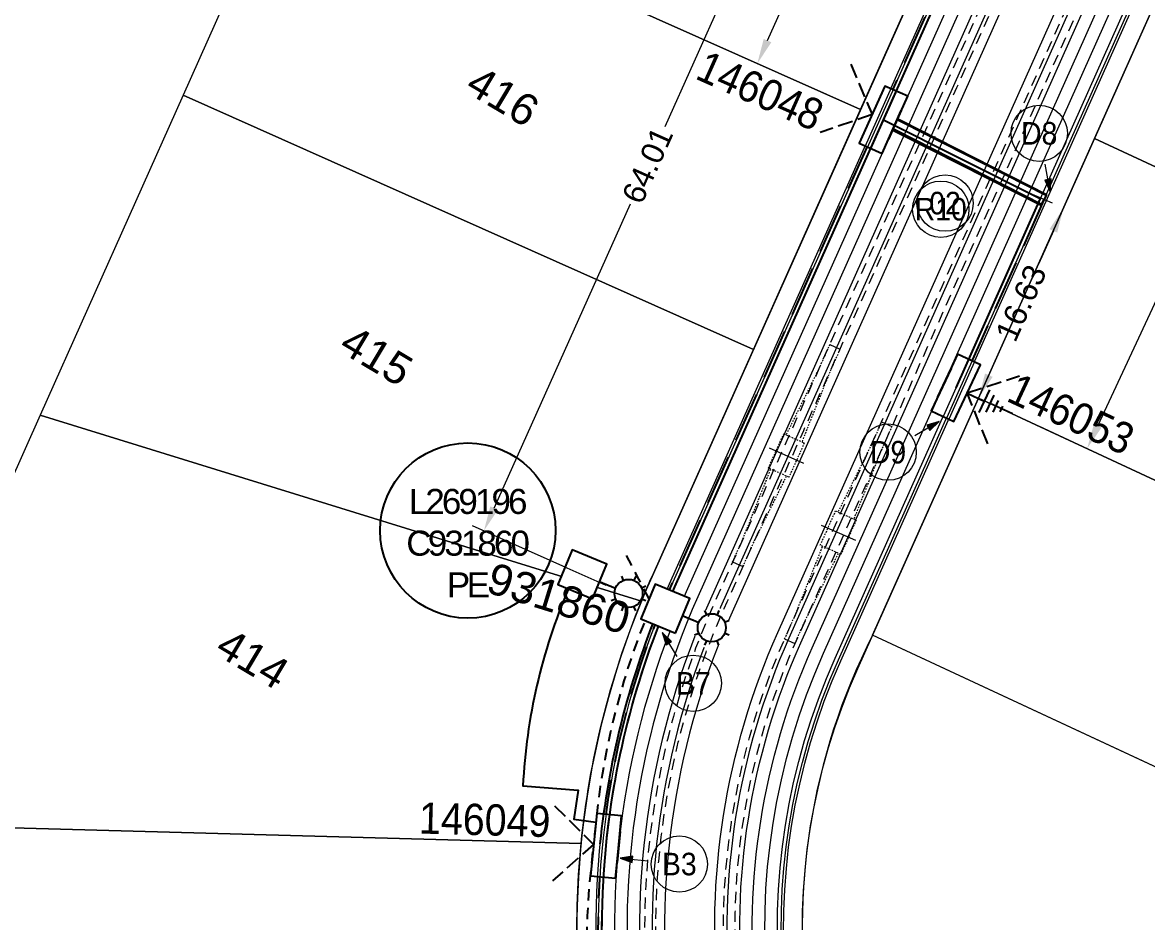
# Model space of a CAD drawing. Header units: metres. Extents: x 264965 to 265706, y 6180501 to 6181430.
# Drawn here: x 265056.3 to 265146.1, y 6181072.1 to 6181144 of the extents above; entities that cross this region are included whole.
import ezdxf
from ezdxf.enums import TextEntityAlignment as Align

# ---------------------------------------------------------------- set-up
doc = ezdxf.new("R2010")
doc.units = ezdxf.units.M
for name, pattern in [('CENTER', [50.8, 31.75, -6.35, 6.35, -6.35]), ('Dash', [5, 3, -2]), ('HIDDEN', [0.375, 0.25, -0.125]), ('IE Trench LV', [5.5, 4, -1.5])]:
    doc.linetypes.add(name, pattern=pattern)
doc.layers.get('0').update_dxf_attribs({"color": 6})
for name, color, linetype, lineweight in [('---Transmission Trench', 6, 'Continuous', 13), ('_User Dimensions', 140, 'Continuous', 13), ('_User Miscellaneous10', 241, 'Continuous', 13), ('_User Miscellaneous6', 231, 'Continuous', 13), ('_User Miscellaneous8', 196, 'Continuous', 13), ('_User_LV_Exist', 5, 'Continuous', 25), ('_User_SL_Exist', 4, 'Continuous', 25), ('Cadastre Developer_SP_NEW', 92, 'Continuous', 15)]:
    doc.layers.add(name, color=color, linetype=linetype, lineweight=lineweight)
doc.layers.add('_User -Cat Hole', color=30, linetype='Continuous', lineweight=9, transparency=0.5)
for name, color, linetype in [('Duct_SP_NEW', 2, 'Continuous'), ('Equip_SP_SL_NEW', 2, 'Continuous'), ('Mains_LV_New_T84', 2, 'Cable x'), ('Mains_SL_NEW_R6', 2, 'Cable o'), ('Services_SP_NEW_UG', 2, 'IE Trench LV'), ('SupportsUG_SP_LV_NEW', 2, 'Continuous'), ('SupportsUG_SP_LV_SL_NEW', 2, 'Continuous'), ('Trench_SP_NEW', 2, 'Continuous'), ('UG_Details_SP_MISC', 7, 'Continuous')]:
    doc.layers.add(name, color=color, linetype=linetype)
doc.styles.add('ARIAL', font='arial.ttf', dxfattribs={"height": 2})
doc.styles.add('SL_LABEL', font='arial.ttf', dxfattribs={"height": 2})
doc.styles.get("Standard").update_dxf_attribs({"font": 'arial.ttf'})
doc.linetypes.add('Cable 4', pattern='A,4,-0.1,["*",Standard,S=2,R=0,X=0,Y=-1.6],-1.2', length=5.3)
doc.linetypes.add('Cable New UG', pattern='A,6,-0.05,["X",Standard,S=1.8,R=0,X=0,Y=-0.94],-1.8', length=7.85)
doc.linetypes.add('Cable o', pattern='A,4,-0.01,["O",Standard,S=1.5,R=0,X=0,Y=-0.75],-1.6', length=5.61)
doc.linetypes.add('Cable x', pattern='A,5,-0.05,["X",Standard,S=1.5,R=0,X=0,Y=-0.75],-1.45', length=6.5)
doc.dimstyles.new('1.8mm_1_1000', dxfattribs={"dimtxt": 1.8, "dimasz": 2, "dimexe": 1, "dimexo": 3, "dimgap": 0.5, "dimtad": 0, "dimtoh": 1, "dimlfac": -1, "dimzin": 12, "dimdsep": 46, "dimtxsty": 'Standard', "dimcen": 1, "dimclrd": 256, "dimclre": 256, "dimclrt": 256, "dimazin": 3, "dimtfac": 1, "dimtmove": 0, "dimatfit": 3, "dimfxl": 1, "dimtolj": 1, "dimtzin": 0, "dimlwd": -1, "dimlwe": -1, "dimarcsym": 0})

# ---------------------------------------------------------------- blocks, each defined once
blk = doc.blocks.new('*U682')
at = {"layer": '_User_LV_Exist'}
for p, q in [((2.5, 1), (2.5, -1)), ((3, 0.75), (3, -0.75)), ((3.5, 0.5), (3.5, -0.5)), ((4, 0.25), (4, -0.25))]:
    blk.add_line(p, q, dxfattribs=at)
at = {"width": 0.9}
blk.add_attdef('ASSET_NUM', text='', height=2, dxfattribs=at).set_placement((4, 2), align=Align.MIDDLE_LEFT)
for tag, p, flags in [('SUBURB', (-2, 0), 1), ('STREETNAME', (-1.8, 0), 9), ('PARENT', (-1.6, 0), 9), ('NOTES', (-1.4, 0), 9), ('LOCATION', (-1.2, 0), 9), ('LEGEND', (-1, 0), 9), ('USAGE', (-0.8, 0), 9), ('SUPPORT_TYPE', (-0.6, 0), 9), ('STATE', (-0.4, 0), 9), ('OWNED_BY', (-0.2, 0), 9)]:
    blk.add_attdef(tag, p, '', height=0.2, rotation=270, dxfattribs=dict(flags=flags))
blk.add_wipeout([(1, 2.5), (1, -2.5), (-1, -2.5), (-1, 2.5)])
blk.add_lwpolyline([(-1, 2.5), (-1, -1.25), (-1, 1.25), (-1, -2.5), (1, -2.5), (1, 2.5)], close=True)
at = {"layer": '_User_LV_Exist'}
blk.add_line((1, 0), (2.5, 0), dxfattribs=at)
blk = doc.blocks.new('PILLAR_NEW')
at = {"width": 0.9}
blk.add_attdef('ASSET_NUM', text='', height=2, dxfattribs=at).set_placement((4, 2), align=Align.MIDDLE_LEFT)
for tag, p, flags in [('SUBURB', (-2, 0), 1), ('STREETNAME', (-1.8, 0), 9), ('PARENT', (-1.6, 0), 9), ('NOTES', (-1.4, 0), 9), ('LOCATION', (-1.2, 0), 9), ('LEGEND', (-1, 0), 9), ('USAGE', (-0.8, 0), 9), ('SUPPORT_TYPE', (-0.6, 0), 9), ('STATE', (-0.4, 0), 9), ('OWNED_BY', (-0.2, 0), 9)]:
    blk.add_attdef(tag, p, '', height=0.2, rotation=270, dxfattribs=dict(flags=flags))
blk.add_wipeout([(1, 2.5), (1, -2.5), (-1, -2.5), (-1, 2.5)])
blk.add_lwpolyline([(-1, 2.5), (-1, -1.25), (-1, 1.25), (-1, -2.5), (1, -2.5), (1, 2.5)], close=True)
blk = doc.blocks.new('*U679')
at = {"width": 0.9}
blk.add_attdef('ASSET_NUM', text='', height=2, dxfattribs=at).set_placement((4, 2), align=Align.MIDDLE_LEFT)
for tag, p, flags in [('SUBURB', (-2, 0), 1), ('STREETNAME', (-1.8, 0), 9), ('PARENT', (-1.6, 0), 9), ('NOTES', (-1.4, 0), 9), ('LOCATION', (-1.2, 0), 9), ('LEGEND', (-1, 0), 9), ('USAGE', (-0.8, 0), 9), ('SUPPORT_TYPE', (-0.6, 0), 9), ('STATE', (-0.4, 0), 9), ('OWNED_BY', (-0.2, 0), 9)]:
    blk.add_attdef(tag, p, '', height=0.2, rotation=270, dxfattribs=dict(flags=flags))
blk.add_wipeout([(0.16, 2.688), (1.738, -2.057), (-0.16, -2.688), (-1.738, 2.057)])
blk.add_lwpolyline([(-1.738, 2.057), (-0.555, -1.502), (-1.343, 0.871), (-0.16, -2.688), (1.738, -2.057), (0.16, 2.688)], close=True)
blk = doc.blocks.new('*D604')
at = {"layer": '_User Dimensions', "transparency": 16777216}
for p, q in [((265137.553, 6181176.668), (265131.133, 6181179.534)), ((265131.231, 6181177.3), (265124.226, 6181161.609)), ((265115.74, 6181142.601), (265122.745, 6181158.292)), ((265120.431, 6181138.316), (265114.012, 6181141.182))]:
    blk.add_line(p, q, dxfattribs=at)
for points in [[(265130.927, 6181177.436), (265131.536, 6181177.164), (265132.046, 6181179.126)], [(265115.436, 6181142.737), (265116.045, 6181142.465), (265114.925, 6181140.775)]]:
    blk.add_solid(points, dxfattribs=at)
at = {"layer": '_User Dimensions', "transparency": 16777216, "insert": (265123.486, 6181159.951), "char_height": 1.8, "attachment_point": 5, "rotation": 65.94241}
blk.add_mtext('\\A1;42', dxfattribs=at)
blk = doc.blocks.new('*D614')
at = {"layer": '_User Dimensions', "transparency": 16777216}
for p, q in [((265156.674, 6181153.267), (265161.459, 6181151.039)), ((265159.708, 6181149.648), (265152.409, 6181133.968)), ((265142.101, 6181111.826), (265149.4, 6181127.506)), ((265137.378, 6181111.818), (265142.163, 6181109.591))]:
    blk.add_line(p, q, dxfattribs=at)
for points in [[(265159.406, 6181149.789), (265160.011, 6181149.507), (265160.553, 6181151.461)], [(265141.798, 6181111.967), (265142.403, 6181111.685), (265141.256, 6181110.013)]]:
    blk.add_solid(points, dxfattribs=at)
at = {"layer": '_User Dimensions', "transparency": 16777216, "insert": (265150.905, 6181130.737), "char_height": 1.8, "attachment_point": 5, "rotation": 65.03588}
blk.add_mtext('\\A1;45.72', dxfattribs=at)
blk = doc.blocks.new('*U715')
at = {"layer": 'Services_SP_NEW_UG', "ltscale": 0.3}
for points in [[(-2.438, 0.053), (0.762, 3.053)], [(0.762, -2.947), (-2.438, 0.053)]]:
    blk.add_lwpolyline(points, dxfattribs=at)
blk = doc.blocks.new('Service Conduits')
at = {"layer": 'Services_SP_NEW_UG', "ltscale": 0.3}
for points in [[(-1.7, 0), (1.5, 3)], [(1.5, -3), (-1.7, 0)]]:
    blk.add_lwpolyline(points, dxfattribs=at)
blk = doc.blocks.new('*U724')
at = {"width": 0.9, "flags": 8}
blk.add_attdef('ASSET_NUM', text='', height=2, dxfattribs=at).set_placement((4, 2), align=Align.MIDDLE_LEFT)
at = {"flags": 1}
blk.add_attdef('Z', (-2.351, -1.813), '', height=0.2, rotation=270, dxfattribs=at)
at = {"ltscale": 10}
blk.add_wipeout([(-1.63, -1.357), (-1.357, 1.63), (1.63, 1.357), (1.357, -1.63)], dxfattribs=at)
blk.add_lwpolyline([(-1.357, 1.63), (-1.63, -1.357), (1.357, -1.63), (1.63, 1.357)], close=True)
at = {"flags": 9}
for tag, p in [('NOTES', (-2, -1.813)), ('SUBURB', (-1.8, -1.813)), ('STREETNAME', (-1.6, -1.813)), ('LOCATION', (-1.4, -1.813)), ('LEGEND', (-1.2, -1.813)), ('USAGE', (-1, -1.813)), ('STATE', (-0.8, -1.813)), ('OWNED_BY', (-0.6, -1.813)), ('COLUMN_TYPE', (-0.4, -1.813)), ('STREET_CODE', (-0.2, -1.813)), ('STRUCTURE_PLANT_NUMBER', (0.031, -1.813))]:
    blk.add_attdef(tag, text='', height=0.2, rotation=270, dxfattribs=at).set_placement(p, align=Align.MIDDLE_LEFT)
blk = doc.blocks.new('*U728')
for tag, height, rotation, flags, p in [('LANTNUMBER', 0.2, 270, 9, (-1.4, 2.6)), ('LOUTREACH', 0.2, 270, 9, (-1.4, 2.2)), ('LOUTREACHVOCAB', 0.2, 270, 9, (-1.4, 2)), ('LRATECODE', 0.2, 270, 9, (-1.4, 1.8)), ('LREMOVE', 0.2, 270, 9, (-1.4, 1.6)), ('LREPLACE', 0.2, 270, 9, (-1.4, 1.4)), ('LTYPEVOCAB', 0.2, 270, 9, (-1.4, 1)), ('LTYPE', 0.2, 270, 9, (-1.4, 1.2)), ('LEGEND', 0.2, 270, 9, (-1.4, 0.8)), ('SUBURB', 0.2, 270, 9, (-1.4, 0.6)), ('STREETNAME', 0.2, 270, 9, (-1.4, 0.4)), ('LOCATION', 0.2, 270, 9, (-1.4, 0.2)), ('LNEW', 0.2, 270, 9, (-6.4, 0)), ('LMASTVOCAB', 0.2, 270, 9, (-6.2, 0)), ('LMAST', 0.2, 270, 9, (-6, 0)), ('LLAMPVOCAB', 0.2, 270, 9, (-5.8, 0)), ('LLAMP', 0.2, 270, 9, (-5.6, 0)), ('LEXIST', 0.2, 270, 9, (-5.4, 0)), ('LCHARGE3PERCENT', 0.2, 270, 9, (-5.2, 0)), ('LCHARGE3', 0.2, 270, 9, (-5, 0)), ('LCHARGE2PERCENT', 0.2, 270, 9, (-4.8, 0)), ('LCHARGE2', 0.2, 270, 9, (-4.6, 0)), ('LCHARGE1PERCENT', 0.2, 270, 9, (-4.4, 0)), ('LCHARGE1', 0.2, 270, 9, (-4.2, 0)), ('LCATEGORY', 0.2, 270, 9, (-4, 0)), ('LBRACKETVOCAB', 0.2, 270, 9, (-3.8, 0)), ('LBRACKET', 0.2, 270, 9, (-3.6, 0)), ('LKINGHEIGHT', 0.2, 270, 9, (-3.4, 0)), ('CREPLACE', 0.2, 270, 9, (-3.2, 0)), ('CREMOVE', 0.2, 270, 9, (-3, 0)), ('CNUMBER', 0.2, 270, 9, (-2.8, 0)), ('CNEW', 0.2, 270, 9, (-2.6, 0)), ('CEXIST', 0.2, 270, 9, (-2.4, 0)), ('USAGE', 0.2, 270, 9, (-2.2, 0)), ('STATE', 0.2, 270, 9, (-2, 0)), ('OWNED_BY', 0.2, 270, 9, (-1.8, 0)), ('ORIENTATION', 0.2, 270, 9, (-1.6, 0)), ('OPERATING_VOLTAGE', 0.2, 270, 9, (-1.4, 0)), ('MAINTAINED_BY', 0.2, 270, 9, (-1.4, -0.663)), ('NOTES', 0.2, 270, 9, (-1.4, 0)), ('NO_PHASES', 0.2, 270, 9, (-1.2, 0)), ('LANTERN_TYPE', 0.2, 270, 9, (-1, 0)), ('LANTERN_PURPOSE', 0.2, 270, 9, (-0.8, 0)), ('CONTROL_TYPE', 0.2, 270, 9, (-0.6, 0)), ('CONSTRUCTED_VOLTAGE', 0.2, 270, 9, (-0.4, 0)), ('LNUMBER', 1, 337.5726, 8, (6.089, -3.595))]:
    blk.add_attdef(tag, text='', height=height, rotation=rotation, dxfattribs=dict(flags=flags)).set_placement(p, align=Align.MIDDLE_LEFT)
for tag, p, height, flags in [('OPERATED_BY', (-1.4, -0.407), 0.2, 9), ('Z', (0, 0), 0.001, 1)]:
    blk.add_attdef(tag, p, '', height=height, rotation=270, dxfattribs=dict(flags=flags))
at = {"style": 'SL_LABEL'}
for tag, height, rotation, flags, p in [('STREET_CODE', 0.001, 270, 9, (0.001, 0)), ('ASSET_NUM', 1, 337.5726, 8, (6.852, -1.746))]:
    blk.add_attdef(tag, text='', height=height, rotation=rotation, dxfattribs=dict(at, flags=flags)).set_placement(p, align=Align.MIDDLE_LEFT)
blk.add_wipeout([(5.257, -2.17), (4.273, -2.911), (3.054, -3.086), (2.312, -2.102), (2.138, -0.882), (3.122, -0.141), (4.341, 0.034), (5.083, -0.95)])
for p, q in [((0, 0), (2.658, -1.097)), ((3.122, -0.141), (3.266, -0.487)), ((4.27, -0.14), (4.127, -0.486)), ((5.083, -0.95), (4.736, -1.094)), ((2.312, -2.102), (2.659, -1.958)), ((3.268, -2.566), (3.125, -2.913)), ((4.273, -2.911), (4.129, -2.565)), ((4.737, -1.955), (5.084, -2.098))]:
    blk.add_line(p, q)
blk.add_circle((3.697, -1.526), 1.125)
blk = doc.blocks.new('*U777')
h = blk.add_hatch(color=256)
h.dxf.hatch_style = 1
h.paths.add_polyline_path([(1.95, 3.213), (2.359, 2.926), (2.729, 3.888)])
blk.add_line((2.729, 3.888), (1.436, 2.046))
at = {"flags": 128}
blk.add_lwpolyline([(1.95, 3.213), (2.359, 2.926), (2.729, 3.888), (1.95, 3.213)], dxfattribs=at)
blk.add_circle((0, 0), 2.25)
at = {"width": 0.9}
blk.add_attdef('CODE', text='', height=1.8, dxfattribs=at).set_placement((0, 0), align=Align.MIDDLE_CENTER)
at = {"flags": 1}
blk.add_attdef('Z', (0, 0), '', height=0.2, dxfattribs=at)
blk = doc.blocks.new('*U778')
h = blk.add_hatch(color=256)
h.dxf.hatch_style = 1
h.paths.add_polyline_path([(3.739, 0.38), (3.756, -0.12), (4.747, 0.165)])
blk.add_line((4.747, 0.165), (2.498, 0.087))
at = {"flags": 128}
blk.add_lwpolyline([(3.739, 0.38), (3.756, -0.12), (4.747, 0.165), (3.739, 0.38)], dxfattribs=at)
blk.add_circle((0, 0), 2.25)
at = {"width": 0.9}
blk.add_attdef('CODE', text='', height=1.8, dxfattribs=at).set_placement((0, 0), align=Align.MIDDLE_CENTER)
at = {"flags": 1}
blk.add_attdef('Z', (0, 0), '', height=0.2, dxfattribs=at)
blk = doc.blocks.new('*D796')
at = {"layer": '_User Dimensions', "ltscale": 0.3, "transparency": 16777216}
for p, q in [((265128.993, 6181157.494), (265118.316, 6181162.27)), ((265118.412, 6181160.036), (265107.536, 6181135.721)), ((265093.91, 6181105.257), (265104.786, 6181129.572)), ((265102.858, 6181099.063), (265092.181, 6181103.839))]:
    blk.add_line(p, q, dxfattribs=at)
for points in [[(265118.108, 6181160.172), (265118.716, 6181159.9), (265119.229, 6181161.862)], [(265093.606, 6181105.393), (265094.214, 6181105.12), (265093.093, 6181103.431)]]:
    blk.add_solid(points, dxfattribs=at)
at = {"layer": '_User Dimensions', "ltscale": 0.3, "transparency": 16777216, "insert": (265106.161, 6181132.646), "char_height": 1.8, "attachment_point": 5, "rotation": 65.90186}
blk.add_mtext('\\A1;64.01', dxfattribs=at)
blk = doc.blocks.new('*D957')
at = {"layer": '_User Dimensions', "transparency": 16777216}
for p, q in [((265136.633, 6181130.453), (265138.46, 6181129.638)), ((265138.557, 6181127.404), (265137.391, 6181124.79)), ((265133.409, 6181115.872), (265134.576, 6181118.485)), ((265135.333, 6181112.823), (265133.507, 6181113.638))]:
    blk.add_line(p, q, dxfattribs=at)
for points in [[(265138.253, 6181127.54), (265138.862, 6181127.268), (265139.373, 6181129.23)], [(265133.105, 6181116.008), (265133.713, 6181115.736), (265132.594, 6181114.046)]]:
    blk.add_solid(points, dxfattribs=at)
at = {"layer": '_User Dimensions', "transparency": 16777216, "insert": (265135.983, 6181121.638), "char_height": 1.8, "attachment_point": 5, "rotation": 65.94241}
blk.add_mtext('\\A1;16.63', dxfattribs=at)
blk = doc.blocks.new('*U852')
blk.add_circle((0, 0), 2.25)
at = {"width": 0.9}
blk.add_attdef('CODE', text='', height=1.8, dxfattribs=at).set_placement((0, 0), align=Align.MIDDLE_CENTER)
at = {"flags": 1}
blk.add_attdef('Z', (0, 0), '', height=0.2, dxfattribs=at)
blk = doc.blocks.new('*U735')
blk.add_circle((0, 0), 2.25)
at = {"width": 0.9}
blk.add_attdef('CODE', text='', height=1.8, dxfattribs=at).set_placement((0, 0), align=Align.MIDDLE_CENTER)
at = {"flags": 1}
blk.add_attdef('Z', (0, 0), '', height=0.2, dxfattribs=at)
blk = doc.blocks.new('*U787')
h = blk.add_hatch(color=256)
h.dxf.hatch_style = 1
h.paths.add_polyline_path([(0.363, -3.741), (-0.137, -3.756), (0.143, -4.748)])
blk.add_line((0.143, -4.748), (0.075, -2.499))
at = {"flags": 128}
blk.add_lwpolyline([(0.363, -3.741), (-0.137, -3.756), (0.143, -4.748), (0.363, -3.741)], dxfattribs=at)
blk.add_circle((0, 0), 2.25)
at = {"width": 0.9}
blk.add_attdef('CODE', text='', height=1.8, dxfattribs=at).set_placement((0, 0), align=Align.MIDDLE_CENTER)
at = {"flags": 1}
blk.add_attdef('Z', (0, 0), '', height=0.2, dxfattribs=at)
blk = doc.blocks.new('*U961')
h = blk.add_hatch(color=256)
h.dxf.hatch_style = 1
h.paths.add_polyline_path([(-3.633, 0.962), (-3.473, 1.436), (-4.501, 1.519)])
blk.add_line((-4.501, 1.519), (-2.369, 0.799))
at = {"flags": 128}
blk.add_lwpolyline([(-3.633, 0.962), (-3.473, 1.436), (-4.501, 1.519), (-3.633, 0.962)], dxfattribs=at)
blk.add_circle((0, 0), 2.25)
at = {"width": 0.9}
blk.add_attdef('CODE', text='', height=1.8, dxfattribs=at).set_placement((0, 0), align=Align.MIDDLE_CENTER)
at = {"flags": 1}
blk.add_attdef('Z', (0, 0), '', height=0.2, dxfattribs=at)
blk = doc.blocks.new('Cat Hole & Approach')
at = {"linetype": 'CENTER', "lineweight": 13}
blk.add_line((0, 1.5), (0, -1.5), dxfattribs=at)
at = {"linetype": 'Continuous', "lineweight": 13}
for p, q in [((-9.5, 0.45), (-9.5, -0.45)), ((9.5, 0.45), (9.5, -0.45))]:
    blk.add_line(p, q, dxfattribs=at)
at = {"linetype": 'HIDDEN', "lineweight": 13, "ltscale": 0.5}
blk.add_lwpolyline([(-1.5, 0.9), (1.5, 0.9), (1.5, -0.9), (-1.5, -0.9)], close=True, dxfattribs=at)
for points in [[(-9.5, 0.45), (-7.5, 0.45), (-1.502, 0.69)], [(9.5, 0.45), (7.5, 0.45), (1.502, 0.69)], [(9.5, -0.45), (7.5, -0.45), (1.502, -0.69)]]:
    blk.add_lwpolyline(points, dxfattribs=at)
at = {"linetype": 'HIDDEN', "lineweight": 13, "ltscale": 0.5, "flags": 128}
blk.add_lwpolyline([(-9.5, -0.45), (-7.5, -0.45), (-1.502, -0.69)], dxfattribs=at)

msp = doc.modelspace()

# ---------------------------------------------------------------- linework, layer by layer
at = {"layer": '_User_LV_Exist', "color": 22, "linetype": 'Cable New UG', "flags": 128}
for points in [[(265124.997, 6181136.278), (265142.119, 6181174.63)], [(265124.997, 6181136.278), (265137.516, 6181129.978), (265130.768, 6181114.861)]]:
    msp.add_lwpolyline(points, dxfattribs=at)
for points in [[(265102.85, 6181078.276, -0.080416), (265108.343, 6181098.973), (265124.997, 6181136.278)], [(265121.935, 6181024.497, -0.223572), (265102.85, 6181078.276)]]:
    msp.add_lwpolyline(points, format="xyb", dxfattribs=at)
at = {"layer": 'Cadastre Developer_SP_NEW', "transparency": 33554687, "flags": 128}
msp.add_lwpolyline([(265132.926, 6181036.14), (265155.506, 6181080.487), (265124.132, 6181095.092, 0.320888)], format="xyb", close=True, dxfattribs=at)
at = {"layer": 'Duct_SP_NEW'}
for p, q in [((265124.948, 6181136.855), (265124.767, 6181136.499)), ((265137.978, 6181130.227), (265124.948, 6181136.855)), ((265124.586, 6181136.142), (265124.767, 6181136.499)), ((265137.616, 6181129.514), (265124.586, 6181136.142)), ((265137.616, 6181129.514), (265137.797, 6181129.871)), ((265137.978, 6181130.227), (265137.797, 6181129.871))]:
    msp.add_line(p, q, dxfattribs=at)
at = {"layer": 'Trench_SP_NEW', "linetype": 'IE Trench LV', "flags": 128}
msp.add_lwpolyline([(265121.717, 6181024.29), (265119.987, 6181026.102, -0.029754), (265114.929, 6181032.304, -0.267223), (265108.069, 6181099.095), (265142.864, 6181177.035), (265153.327, 6181200.473, -0.152885), (265187.856, 6181239.579, -0.065501), (265208.714, 6181248.725)], format="xyb", dxfattribs=at)
msp.add_lwpolyline([(265137.797, 6181129.871), (265131.004, 6181114.654)], dxfattribs=at)
at = {"layer": 'UG_Details_SP_MISC'}
for p, q in [((265124.985, 6181136.926), (265124.767, 6181136.499)), ((265124.985, 6181136.926), (265138.015, 6181130.298)), ((265124.549, 6181136.071), (265124.767, 6181136.499)), ((265124.549, 6181136.071), (265137.579, 6181129.443)), ((265137.579, 6181129.443), (265137.797, 6181129.871)), ((265138.015, 6181130.298), (265137.797, 6181129.871))]:
    msp.add_line(p, q, dxfattribs=at)

# ---------------------------------------------------------------- block references
at = {"layer": '_User -Cat Hole', "rotation": 65.94241062530243}
for p in [(265117.239, 6181109.456), (265121.386, 6181103.292)]:
    msp.add_blockref('Cat Hole & Approach', p, dxfattribs=at)
at = {"layer": '_User Miscellaneous6', "transparency": 33554687}
ref = msp.add_blockref('*U852', (265129.912, 6181129.621), dxfattribs=dict(at, rotation=119.3988901699086))
ref.add_attrib('CODE', '02', dxfattribs={"layer": '0', "height": 1.8, "width": 0.9}).set_placement((265129.912, 6181129.621), align=Align.MIDDLE_CENTER)
at = {"layer": '_User Miscellaneous8', "transparency": 33554687}
ref = msp.add_blockref('*U961', (265137.429, 6181135.195), dxfattribs=dict(at, rotation=119.3988901699086))
ref.add_attrib('CODE', 'D8', dxfattribs={"layer": '0', "height": 1.8, "width": 0.9}).set_placement((265137.429, 6181135.195), align=Align.MIDDLE_CENTER)
ref = msp.add_blockref('*U735', (265129.572, 6181129.131), dxfattribs=dict(at, rotation=119.3988901699086))
ref.add_attrib('CODE', 'R10', dxfattribs={"layer": '0', "height": 1.8, "width": 0.9}).set_placement((265129.572, 6181129.131), align=Align.MIDDLE_CENTER)

# ---------------------------------------------------------------- texts
at = {"layer": '_User_SL_Exist', "insert": (265091.719, 6181102.453), "char_height": 2, "width": 10.69335, "attachment_point": 5}
msp.add_mtext('{\\T0.8;L269196 C931860\\PPE}', dxfattribs=at)
at = {"layer": 'Cadastre Developer_SP_NEW', "transparency": 33554687, "style": 'ARIAL'}
for s, p in [('416', (265091.474, 6181138.583)), ('415', (265081.39, 6181117.864)), ('414', (265071.501, 6181093.656))]:
    msp.add_text(s, height=2.5, rotation=329.12694, dxfattribs=at).set_placement(p)

# ---------------------------------------------------------------- next in the draw order: block references
at = {"layer": '_User_SL_Exist', "linetype": 'Cable 4'}
msp.add_blockref('*U728', (265100.947, 6181099.963), dxfattribs=at)
at = {"layer": 'SupportsUG_SP_LV_NEW', "color": 2}
ref = msp.add_blockref('PILLAR_NEW', (265124.997, 6181136.278), dxfattribs=dict(at, rotation=155.9424106540878))
ref.add_attrib('ASSET_NUM', '146048', dxfattribs={"layer": '0', "height": 2.5, "rotation": 155.94241, "text_generation_flag": 6, "width": 0.9}).set_placement((265110.374, 6181140.742), align=Align.MIDDLE_LEFT)
at = {"layer": 'SupportsUG_SP_LV_NEW'}
ref = msp.add_blockref('*U682', (265130.768, 6181114.861), dxfattribs=dict(at, rotation=335.0358824907974))
ref.add_attrib('ASSET_NUM', '146053', dxfattribs={"layer": '0', "height": 2.5, "rotation": 335.03588, "width": 0.9}).set_placement((265135.238, 6181114.986), align=Align.MIDDLE_LEFT)
at = {"layer": 'SupportsUG_SP_LV_NEW', "color": 2}
ref = msp.add_blockref('*U679', (265102.85, 6181078.276), dxfattribs=dict(at, rotation=155.9424106540878))
ref.add_attrib('ASSET_NUM', '146049', dxfattribs={"layer": '0', "height": 2.5, "rotation": 178.42472, "text_generation_flag": 6, "width": 0.9}).set_placement((265087.922, 6181080.507), align=Align.MIDDLE_LEFT)

# ---------------------------------------------------------------- next in the draw order: linework, layer by layer
at = {"layer": '_User Miscellaneous10'}
msp.add_lwpolyline([(265238.627, 6181253.709, 0.313089), (265151.775, 6181201.166), (265106.516, 6181099.788, 0.575546), (265176.294, 6181002.993), (265196.045, 6181004.941), (265201.566, 6181000.461), (265203.109, 6180986.387, -0.18017), (265194.13, 6180950.839, -0.134996), (265183.625, 6180941.816, 1.758638), (265202.156, 6180929.332, -0.134996), (265206.571, 6180942.458, 0.179554), (265218.02, 6180988.022), (265216.495, 6181001.933), (265220.926, 6181007.394), (265240.481, 6181009.323, -0.067151), (265318.244, 6181006.537), (265323.56, 6181005.625), (265333.575, 6180991.734), (265321.705, 6180914.063, -0.153558), (265285.078, 6180839.458)], format="xyb", dxfattribs=at)
at = {"layer": '_User Miscellaneous10', "color": 4, "transparency": 33554636}
msp.add_lwpolyline([(265238.533, 6181252.212, 0.313089), (265153.145, 6181200.554), (265107.886, 6181099.176, 0.575546), (265176.147, 6181004.486), (265196.512, 6181006.494), (265202.99, 6181001.237), (265204.6, 6180986.55, -0.180131), (265195.37, 6180949.994, -0.134919), (265184.266, 6180940.46, 1.758638), (265200.659, 6180929.416, -0.135058), (265205.331, 6180943.302, 0.179579), (265216.529, 6180987.858), (265214.935, 6181002.392), (265220.155, 6181008.825), (265240.334, 6181010.815, -0.067151), (265318.498, 6181008.016), (265324.418, 6181007), (265335.15, 6180992.114), (265323.188, 6180913.837, -0.153558), (265286.164, 6180838.423, -0.153558)], format="xyb", dxfattribs=at)
at = {"layer": '_User Miscellaneous10', "color": 6, "transparency": 33554636}
msp.add_lwpolyline([(265238.521, 6181252.012, 0.313089), (265153.327, 6181200.473), (265108.069, 6181099.095, 0.575546), (265176.128, 6181004.685), (265196.574, 6181006.701), (265203.18, 6181001.341), (265204.799, 6180986.572, -0.180126), (265195.535, 6180949.881, -0.134909), (265184.351, 6180940.279, 1.758638), (265200.459, 6180929.428, -0.135065), (265205.165, 6180943.414, 0.179583), (265216.33, 6180987.837), (265214.727, 6181002.453), (265220.053, 6181009.016), (265240.315, 6181011.014, -0.067151), (265318.532, 6181008.213), (265324.533, 6181007.183), (265335.36, 6180992.164), (265323.386, 6180913.806, -0.153558), (265286.309, 6180838.285, -0.153558)], format="xyb", dxfattribs=at)
at = {"layer": '_User Miscellaneous10', "color": 5, "transparency": 33554636}
for points in [[(265238.502, 6181251.713, 0.313089), (265153.601, 6181200.35), (265108.343, 6181098.973, 0.575546), (265176.098, 6181004.983), (265196.667, 6181007.012), (265203.465, 6181001.496), (265205.097, 6180986.605, -0.180118), (265195.783, 6180949.712, -0.134895), (265184.479, 6180940.007, 1.758638), (265200.159, 6180929.444, -0.135077), (265204.917, 6180943.583, 0.179588), (265216.032, 6180987.804), (265214.416, 6181002.545), (265219.899, 6181009.303), (265240.285, 6181011.313, -0.067151), (265318.582, 6181008.508), (265324.704, 6181007.458), (265335.675, 6180992.24), (265323.682, 6180913.761, -0.153558), (265286.526, 6180838.078, -0.153558)], [(265238.376, 6181249.717, 0.313089), (265155.427, 6181199.535), (265110.169, 6181098.157, 0.575546), (265175.902, 6181006.974), (265197.289, 6181009.083), (265205.363, 6181002.531), (265207.085, 6180986.823, -0.180071), (265197.435, 6180948.585, -0.134805), (265185.333, 6180938.199, 1.758638), (265198.163, 6180929.557, -0.13515), (265203.264, 6180944.708, 0.179621), (265214.044, 6180987.586), (265212.337, 6181003.157), (265218.871, 6181011.211), (265240.089, 6181013.303, -0.067151), (265318.921, 6181010.48), (265325.848, 6181009.291), (265337.776, 6180992.746), (265325.659, 6180913.459, -0.153558), (265287.974, 6180836.699, -0.153558)], [(265238.251, 6181247.721, 0.313089), (265157.254, 6181198.72), (265111.995, 6181097.342, 0.575546), (265175.706, 6181008.964), (265197.911, 6181011.154), (265207.262, 6181003.566), (265209.073, 6180987.041, -0.180027), (265199.088, 6180947.458, -0.134726), (265186.187, 6180936.391, 1.758638), (265196.166, 6180929.669, -0.135218), (265201.61, 6180945.834, 0.179655), (265212.056, 6180987.368), (265210.257, 6181003.769), (265217.844, 6181013.119), (265239.893, 6181015.294, -0.067151), (265319.259, 6181012.451), (265326.993, 6181011.124), (265339.876, 6180993.253), (265327.636, 6180913.157, -0.153558), (265289.422, 6180835.32, -0.153558)]]:
    msp.add_lwpolyline(points, format="xyb", dxfattribs=at)
at = {"layer": '_User Miscellaneous10', "color": 1, "transparency": 33554636}
for points in [[(265238.439, 6181250.715, 0.313089), (265154.514, 6181199.943), (265109.256, 6181098.565, 0.575546), (265176, 6181005.978), (265196.978, 6181008.047), (265204.414, 6181002.014), (265206.091, 6180986.714, -0.180094), (265196.609, 6180949.149, -0.134849), (265184.906, 6180939.103, 1.758638), (265199.161, 6180929.5, -0.135115), (265204.09, 6180944.145, 0.179604), (265215.038, 6180987.695), (265213.376, 6181002.851), (265219.385, 6181010.257), (265240.187, 6181012.308, -0.067151), (265318.752, 6181009.494), (265325.276, 6181008.375), (265336.725, 6180992.493), (265324.671, 6180913.61, -0.153558), (265287.25, 6180837.389, -0.153558)], [(265238.314, 6181248.719, 0.313089), (265156.341, 6181199.127), (265111.082, 6181097.75, 0.575546), (265175.804, 6181007.969), (265197.6, 6181010.118), (265206.312, 6181003.049), (265208.079, 6180986.932, -0.180048), (265198.261, 6180948.022, -0.134764), (265185.76, 6180937.295, 1.758638), (265197.164, 6180929.613, -0.135185), (265202.437, 6180945.271, 0.179638), (265213.05, 6180987.477), (265211.297, 6181003.463), (265218.358, 6181012.165), (265239.991, 6181014.298, -0.067151), (265319.09, 6181011.465), (265326.421, 6181010.208), (265338.826, 6180992.999), (265326.648, 6180913.308, -0.153558), (265288.698, 6180836.009, -0.153558)], [(265238.188, 6181246.723, 0.313089), (265158.167, 6181198.312), (265112.908, 6181096.934, 0.575546), (265175.607, 6181009.959), (265198.222, 6181012.189), (265208.211, 6181004.084), (265210.068, 6180987.15, -0.180007), (265199.914, 6180946.895, -0.134689), (265186.614, 6180935.486, 1.758638), (265195.167, 6180929.725, -0.13525), (265200.784, 6180946.396, 0.179672), (265211.062, 6180987.259), (265209.218, 6181004.075), (265217.331, 6181014.074), (265239.794, 6181016.289, -0.067151), (265319.428, 6181013.436), (265327.565, 6181012.04), (265340.927, 6180993.506), (265328.625, 6180913.006, -0.153558), (265290.147, 6180834.63, -0.153558)]]:
    msp.add_lwpolyline(points, format="xyb", dxfattribs=at)
at = {"layer": '_User Miscellaneous10', "color": 1, "transparency": 33554534}
for points in [[(265161.819, 6181196.681, -0.313089), (265237.937, 6181242.731), (265312.462, 6181238.046), (265323.095, 6181216.491), (265256.923, 6181117.998, 0.166573), (265243.181, 6181066.644), (265245.708, 6181029.887), (265237.409, 6181020.073), (265175.215, 6181013.94, -0.575546), (265116.561, 6181095.304)], [(265163.646, 6181195.866, -0.313089), (265237.812, 6181240.735), (265311.181, 6181236.123), (265320.789, 6181216.645), (265255.262, 6181119.113, 0.166573), (265241.186, 6181066.506), (265243.657, 6181030.559), (265236.406, 6181021.984), (265175.019, 6181015.93, -0.575546), (265118.387, 6181094.488)], [(265165.472, 6181195.051, -0.313089), (265237.686, 6181238.739), (265309.9, 6181234.2), (265318.483, 6181216.799), (265253.602, 6181120.228, 0.166573), (265239.19, 6181066.369), (265241.606, 6181031.231), (265235.402, 6181023.894), (265174.822, 6181017.92, -0.575546), (265120.213, 6181093.673)]]:
    msp.add_lwpolyline(points, format="xyb", close=True, dxfattribs=at)
at = {"layer": '_User Miscellaneous10', "color": 5, "transparency": 33554534}
for points in [[(265162.732, 6181196.274, -0.313089), (265237.874, 6181241.733), (265311.822, 6181237.085), (265321.942, 6181216.568), (265256.093, 6181118.555, 0.166573), (265242.183, 6181066.575), (265244.683, 6181030.223), (265236.908, 6181021.028), (265175.117, 6181014.935, -0.575546), (265117.474, 6181094.896)], [(265164.559, 6181195.459, -0.313089), (265237.749, 6181239.737), (265310.54, 6181235.161), (265319.636, 6181216.722), (265254.432, 6181119.671, 0.166573), (265240.188, 6181066.438), (265242.632, 6181030.895), (265235.904, 6181022.939), (265174.92, 6181016.925, -0.575546), (265119.3, 6181094.081)], [(265166.385, 6181194.643, -0.313089), (265237.623, 6181237.741), (265309.259, 6181233.238), (265317.33, 6181216.876), (265252.772, 6181120.786, 0.166573), (265238.193, 6181066.301), (265240.581, 6181031.567), (265234.901, 6181024.85), (265174.724, 6181018.916, -0.575546), (265121.127, 6181093.265)]]:
    msp.add_lwpolyline(points, format="xyb", close=True, dxfattribs=at)
at = {"layer": '_User Miscellaneous10', "color": 6, "transparency": 33554534}
msp.add_lwpolyline([(265166.659, 6181194.521, -0.313089), (265237.605, 6181237.441), (265309.067, 6181232.949), (265316.984, 6181216.899), (265252.523, 6181120.953, 0.166573), (265237.893, 6181066.28), (265240.273, 6181031.668), (265234.75, 6181025.136), (265174.695, 6181019.214, -0.575546), (265121.401, 6181093.143)], format="xyb", close=True, dxfattribs=at)
at = {"layer": '_User Miscellaneous10', "color": 4, "transparency": 33554534}
msp.add_lwpolyline([(265166.842, 6181194.439, -0.313089), (265237.592, 6181237.242), (265308.939, 6181232.757), (265316.753, 6181216.914), (265252.357, 6181121.065, 0.166573), (265237.694, 6181066.266), (265240.068, 6181031.735), (265234.65, 6181025.328), (265174.675, 6181019.413, -0.575546), (265121.583, 6181093.062)], format="xyb", close=True, dxfattribs=at)
at = {"layer": '_User Miscellaneous10'}
msp.add_lwpolyline([(265168.211, 6181193.828, -0.313089), (265237.498, 6181235.745), (265307.978, 6181231.314), (265315.024, 6181217.03), (265251.112, 6181121.901, 0.166573), (265236.197, 6181066.163), (265238.53, 6181032.239), (265233.897, 6181026.761), (265174.528, 6181020.906, -0.575546), (265122.953, 6181092.45)], format="xyb", close=True, dxfattribs=at)
at = {"layer": '_User_SL_Exist', "linetype": 'Cable o', "flags": 128}
msp.add_lwpolyline([(265099.845, 6181098.795, 0.088749), (265096.21, 6181083.068), (265100.627, 6181082.727), (265100.269, 6181080.402), (265102.033, 6181080.168)], format="xyb", dxfattribs=at)
at = {"layer": 'Cadastre Developer_SP_NEW', "transparency": 33554687, "flags": 128}
for points in [[(265131.732, 6181156.269), (265086.199, 6181176.597), (265077.639, 6181157.421), (265123.171, 6181137.093)], [(265123.171, 6181137.093), (265077.639, 6181157.421), (265069.078, 6181138.245), (265114.61, 6181117.918)], [(265201.939, 6181132.151), (265191.184, 6181111.82), (265141.853, 6181134.786), (265151.218, 6181155.763)], [(265141.853, 6181134.786), (265191.184, 6181111.82), (265180.55, 6181091.72), (265132.594, 6181114.046)], [(265180.55, 6181091.72), (265170.833, 6181073.351), (265124.132, 6181095.092), (265132.594, 6181114.046)]]:
    msp.add_lwpolyline(points, close=True, dxfattribs=at)
for points in [[(265114.61, 6181117.918), (265069.078, 6181138.245), (265057.665, 6181112.68), (265105.672, 6181097.815, -0.007775), (265106.516, 6181099.788)], [(265105.672, 6181097.815), (265057.665, 6181112.68), (265053.846, 6181104.127), (265047.675, 6181079.936), (265100.86, 6181078.473, -0.072595)], [(265100.86, 6181078.473), (265047.675, 6181079.936), (265037.389, 6181039.614), (265101.754, 6181058.681, -0.072158)]]:
    msp.add_lwpolyline(points, format="xyb", close=True, dxfattribs=at)
at = {"layer": 'Mains_LV_New_T84', "color": 2, "linetype": 'Cable New UG', "flags": 128}
for points in [[(265124.997, 6181136.278), (265142.119, 6181174.63)], [(265124.997, 6181136.278), (265137.516, 6181129.978), (265130.768, 6181114.861)]]:
    msp.add_lwpolyline(points, dxfattribs=at)
for points in [[(265102.85, 6181078.276, -0.080416), (265108.343, 6181098.973), (265124.997, 6181136.278)], [(265121.935, 6181024.497, -0.223572), (265102.85, 6181078.276)]]:
    msp.add_lwpolyline(points, format="xyb", dxfattribs=at)
at = {"layer": 'Mains_SL_NEW_R6', "color": 2, "linetype": 'Cable o', "flags": 128}
msp.add_lwpolyline([(265107.108, 6181097.362, 0.072669), (265102.363, 6181078.43)], format="xyb", dxfattribs=at)
at = {"layer": 'Services_SP_NEW_UG', "color": 2, "linetype": 'Dash', "ltscale": 0.3, "flags": 128}
for points in [[(265104.461, 6181101.455), (265106.485, 6181097.563, 0.072506), (265102.102, 6181080.862), (265101.857, 6181078.393)], [(265099.563, 6181055.504), (265102.38, 6181058.866, -0.07314), (265101.608, 6181075.887), (265101.855, 6181078.375)]]:
    msp.add_lwpolyline(points, format="xyb", dxfattribs=at)

# ---------------------------------------------------------------- next in the draw order: block references
at = {"layer": '_User Miscellaneous8', "transparency": 33554687}
ref = msp.add_blockref('*U787', (265125.364, 6181109.723), dxfattribs=dict(at, rotation=119.3988901699086))
ref.add_attrib('CODE', 'D9', dxfattribs={"layer": '0', "height": 1.8, "width": 0.9}).set_placement((265125.364, 6181109.723), align=Align.MIDDLE_CENTER)
ref = msp.add_blockref('*U777', (265108.698, 6181076.819), dxfattribs=dict(at, rotation=119.3988901699086))
ref.add_attrib('CODE', 'B3', dxfattribs={"layer": '0', "height": 1.8, "width": 0.9}).set_placement((265108.698, 6181076.819), align=Align.MIDDLE_CENTER)
at = {"layer": 'Services_SP_NEW_UG', "color": 2, "linetype": 'Cable New UG', "rotation": 178.4247180764543}
msp.add_blockref('*U715', (265099.421, 6181078.513), dxfattribs=at)
at = {"layer": 'SupportsUG_SP_LV_NEW', "color": 2}
for p, rotation in [((265122.532, 6181137.379), 155.9424106477604), ((265133.221, 6181113.733), 335.0358824870696)]:
    msp.add_blockref('Service Conduits', p, dxfattribs=dict(at, rotation=rotation))

# ---------------------------------------------------------------- next in the draw order: dimensions: what is measured, and where the dimension line sits
at = {"layer": '_User Dimensions'}
for p1, p2, distance, picture, middle in [((265123.171, 6181137.093), (265140.292, 6181175.445), 9.03, '*D604', (265123.486, 6181159.951)), ((265153.954, 6181154.533), (265134.658, 6181113.085), 7.278, '*D614', (265150.905, 6181130.737)), ((265139.373, 6181129.23), (265132.594, 6181114.046), 0, '*D957', (265135.983, 6181121.638))]:
    dim = msp.add_aligned_dim(p1=p1, p2=p2, distance=distance, dimstyle='1.8mm_1_1000', dxfattribs=at)
    dim.commit()
    dim.dimension.update_dxf_attribs({"geometry": picture, "text_midpoint": middle})

# ---------------------------------------------------------------- next in the draw order: block references
at = {"layer": '_User_SL_Exist', "rotation": 162.7953538825575}
msp.add_blockref('*U724', (265100.947, 6181099.963), dxfattribs=at)
at = {"layer": 'Equip_SP_SL_NEW', "linetype": 'Cable 4'}
msp.add_blockref('*U728', (265107.59, 6181097.221), dxfattribs=at)

# ---------------------------------------------------------------- next in the draw order: linework, layer by layer
at = {"layer": '_User_SL_Exist'}
msp.add_circle((265091.81, 6181103.464), 7, dxfattribs=at)

# ---------------------------------------------------------------- next in the draw order: block references
at = {"layer": '_User Miscellaneous8', "transparency": 33554687}
ref = msp.add_blockref('*U778', (265109.81, 6181091.26), dxfattribs=dict(at, rotation=119.3988901699086))
ref.add_attrib('CODE', 'B7', dxfattribs={"layer": '0', "height": 1.8, "width": 0.9}).set_placement((265109.81, 6181091.26), align=Align.MIDDLE_CENTER)

# ---------------------------------------------------------------- next in the draw order: dimensions: what is measured, and where the dimension line sits
at = {"layer": '_User Dimensions', "ltscale": 0.3}
dim = msp.add_aligned_dim(p1=(265131.732, 6181156.269), p2=(265105.597, 6181097.838), distance=-13.697, dimstyle='1.8mm_1_1000', dxfattribs=at)
dim.commit()
dim.dimension.update_dxf_attribs({"geometry": '*D796', "text_midpoint": (265106.161, 6181132.646)})

# ---------------------------------------------------------------- next in the draw order: block references
at = {"layer": 'SupportsUG_SP_LV_SL_NEW'}
ref = msp.add_blockref('*U724', (265107.59, 6181097.221), dxfattribs=dict(at, rotation=162.7953538825575))
ref.add_attrib('ASSET_NUM', '931860', dxfattribs={"layer": '0', "height": 2.5, "rotation": 342.79535}).set_placement((265093.514, 6181099.767), align=Align.MIDDLE_LEFT)

# ---------------------------------------------------------------- next in the draw order: linework, layer by layer
at = {"layer": '---Transmission Trench', "linetype": 'Dash', "lineweight": 15, "ltscale": 0.3, "transparency": 33554534, "flags": 128}
for points in [[(265157.018, 6180913.639), (265166.102, 6180907.364, 0.394499), (265173.599, 6180908.475), (265185.181, 6180923.026, -0.013658), (265185.408, 6180923.296), (265194.46, 6180933.474, 0.050169), (265195.111, 6180934.374), (265201.526, 6180945.415, -0.016613), (265201.754, 6180945.778), (265202.045, 6180946.21), (265203.007, 6180947.683), (265203.921, 6180949.172), (265204.792, 6180950.686), (265205.619, 6180952.224), (265206.403, 6180953.785), (265207.141, 6180955.366), (265207.905, 6180957.136), (265208.612, 6180958.928), (265209.263, 6180960.741), (265209.857, 6180962.573), (265210.394, 6180964.424), (265210.872, 6180966.29), (265211.292, 6180968.17), (265211.653, 6180970.062), (265211.955, 6180971.965), (265212.197, 6180973.876), (265212.379, 6180975.794), (265212.501, 6180977.717), (265212.563, 6180979.642), (265212.565, 6180981.569), (265212.507, 6180983.494), (265212.388, 6180985.424), (265212.304, 6180986.401), (265212.204, 6180987.392), (265210.78, 6181000.383), (265210.527, 6181002.683), (265210.524, 6181002.718), (265209.719, 6181012.384, 0.418684), (265203.643, 6181017.447), (265199.097, 6181016.998), (265195.941, 6181016.687), (265195.931, 6181016.686), (265195.921, 6181016.685), (265184.17, 6181015.526), (265175.134, 6181014.635), (265173.735, 6181014.515), (265172.321, 6181014.428), (265170.906, 6181014.376), (265169.486, 6181014.36), (265167.699, 6181014.389), (265165.91, 6181014.473), (265164.125, 6181014.614), (265162.346, 6181014.811), (265160.573, 6181015.063), (265158.809, 6181015.37), (265157.055, 6181015.732), (265155.314, 6181016.149), (265153.587, 6181016.62), (265151.875, 6181017.145), (265150.18, 6181017.723), (265148.504, 6181018.354), (265146.849, 6181019.036), (265145.216, 6181019.771), (265143.606, 6181020.555), (265142.022, 6181021.39), (265140.465, 6181022.274), (265138.936, 6181023.206), (265137.437, 6181024.185), (265135.969, 6181025.211), (265134.535, 6181026.282), (265133.134, 6181027.397), (265131.769, 6181028.556), (265130.44, 6181029.757), (265129.15, 6181030.998), (265127.899, 6181032.28), (265126.689, 6181033.599), (265125.521, 6181034.956), (265124.396, 6181036.349), (265123.314, 6181037.776), (265122.278, 6181039.236), (265121.288, 6181040.728), (265120.345, 6181042.251), (265119.45, 6181043.802), (265118.604, 6181045.38), (265117.808, 6181046.983), (265117.062, 6181048.611), (265116.368, 6181050.262), (265115.725, 6181051.933), (265115.135, 6181053.623), (265114.598, 6181055.332), (265114.115, 6181057.056), (265113.686, 6181058.794), (265113.311, 6181060.545), (265112.991, 6181062.307), (265112.726, 6181064.078), (265112.517, 6181065.856), (265112.364, 6181067.64), (265112.266, 6181069.428), (265112.224, 6181071.218), (265112.238, 6181073.008), (265112.309, 6181074.798), (265112.435, 6181076.584), (265112.616, 6181078.365), (265112.854, 6181080.14), (265113.146, 6181081.906), (265113.479, 6181083.593), (265113.862, 6181085.27), (265114.296, 6181086.934), (265114.779, 6181088.584), (265115.312, 6181090.219), (265115.893, 6181091.838), (265116.523, 6181093.438), (265117.194, 6181095.005), (265117.442, 6181095.561), (265123.557, 6181109.258), (265129.672, 6181122.955), (265135.787, 6181136.652), (265141.902, 6181150.349), (265148.016, 6181164.046), (265154.131, 6181177.743), (265160.246, 6181191.44), (265160.76, 6181192.591, 0.414214), (265157.954, 6181199.921), (265111.442, 6181220.686, -0.245883), (265107.733, 6181225.38), (265103.698, 6181246.761), (265104.583, 6181246.928), (265108.618, 6181225.547, 0.245883), (265111.809, 6181221.508), (265158.321, 6181200.743, -0.414214), (265161.582, 6181192.224), (265161.068, 6181191.073), (265154.953, 6181177.376), (265148.838, 6181163.679), (265142.723, 6181149.982), (265136.609, 6181136.285), (265130.494, 6181122.588), (265124.379, 6181108.891), (265118.264, 6181095.194), (265118.019, 6181094.644), (265117.355, 6181093.096), (265116.735, 6181091.521), (265116.163, 6181089.928), (265115.639, 6181088.318), (265115.163, 6181086.694), (265114.737, 6181085.056), (265114.359, 6181083.406), (265114.032, 6181081.745), (265113.744, 6181080.007), (265113.51, 6181078.26), (265113.331, 6181076.506), (265113.207, 6181074.748), (265113.138, 6181072.987), (265113.124, 6181071.225), (265113.165, 6181069.463), (265113.262, 6181067.703), (265113.413, 6181065.947), (265113.619, 6181064.197), (265113.879, 6181062.454), (265114.194, 6181060.72), (265114.563, 6181058.996), (265114.985, 6181057.285), (265115.461, 6181055.588), (265115.99, 6181053.907), (265116.57, 6181052.243), (265117.203, 6181050.598), (265117.887, 6181048.973), (265118.621, 6181047.371), (265119.404, 6181045.793), (265120.237, 6181044.239), (265121.118, 6181042.713), (265122.046, 6181041.214), (265123.02, 6181039.746), (265124.04, 6181038.308), (265125.104, 6181036.904), (265126.212, 6181035.533), (265127.362, 6181034.197), (265128.553, 6181032.898), (265129.784, 6181031.637), (265131.054, 6181030.415), (265132.362, 6181029.233), (265133.705, 6181028.093), (265135.084, 6181026.995), (265136.497, 6181025.941), (265137.941, 6181024.931), (265139.417, 6181023.967), (265140.921, 6181023.05), (265142.454, 6181022.18), (265144.013, 6181021.358), (265145.598, 6181020.586), (265147.205, 6181019.863), (265148.834, 6181019.191), (265150.484, 6181018.57), (265152.152, 6181018.001), (265153.837, 6181017.485), (265155.537, 6181017.021), (265157.251, 6181016.611), (265158.977, 6181016.254), (265160.714, 6181015.952), (265162.458, 6181015.704), (265164.21, 6181015.51), (265165.967, 6181015.372), (265167.728, 6181015.288), (265169.488, 6181015.26), (265170.884, 6181015.276), (265172.277, 6181015.327), (265173.669, 6181015.412), (265175.051, 6181015.531), (265184.081, 6181016.422), (265195.832, 6181017.581), (265195.842, 6181017.582), (265195.852, 6181017.583), (265199.009, 6181017.894), (265203.555, 6181018.342, -0.418684), (265210.616, 6181012.458), (265211.419, 6181002.805), (265211.422, 6181002.781), (265211.674, 6181000.482), (265213.099, 6180987.486), (265213.201, 6180986.485), (265213.285, 6180985.49), (265213.406, 6180983.536), (265213.465, 6180981.582), (265213.463, 6180979.627), (265213.4, 6180977.674), (265213.276, 6180975.723), (265213.091, 6180973.777), (265212.846, 6180971.838), (265212.54, 6180969.908), (265212.174, 6180967.988), (265211.748, 6180966.08), (265211.262, 6180964.187), (265210.718, 6180962.309), (265210.115, 6180960.45), (265209.455, 6180958.61), (265208.737, 6180956.792), (265207.962, 6180954.997), (265207.213, 6180953.392), (265206.418, 6180951.809), (265205.578, 6180950.248), (265204.695, 6180948.712), (265203.768, 6180947.202), (265202.795, 6180945.712), (265202.5, 6180945.275, 0.016613), (265202.305, 6180944.963), (265195.889, 6180933.922, -0.050169), (265195.132, 6180932.876), (265186.08, 6180922.698, 0.013658), (265185.885, 6180922.466), (265174.303, 6180907.914, -0.394499), (265165.591, 6180906.624), (265156.507, 6180912.898)], [(265097.402, 6181230.153), (265103.178, 6181219.296, 0.167017), (265106.243, 6181216.436), (265149.756, 6181197.011, -0.414214), (265152.561, 6181189.68), (265148.379, 6181180.311), (265142.264, 6181166.614), (265136.149, 6181152.917), (265130.034, 6181139.22), (265123.919, 6181125.523), (265117.804, 6181111.826), (265111.69, 6181098.129), (265111.451, 6181097.594), (265110.696, 6181095.832), (265109.997, 6181094.056), (265109.352, 6181092.26), (265108.76, 6181090.445), (265108.224, 6181088.613), (265107.743, 6181086.766), (265107.318, 6181084.905), (265106.948, 6181083.033), (265106.623, 6181081.072), (265106.36, 6181079.102), (265106.158, 6181077.125), (265106.018, 6181075.143), (265105.941, 6181073.157), (265105.925, 6181071.169), (265105.971, 6181069.182), (265106.08, 6181067.198), (265106.25, 6181065.218), (265106.482, 6181063.244), (265106.776, 6181061.278), (265107.131, 6181059.323), (265107.547, 6181057.38), (265108.023, 6181055.45), (265108.56, 6181053.536), (265109.156, 6181051.641), (265109.811, 6181049.764), (265110.524, 6181047.909), (265111.295, 6181046.077), (265112.123, 6181044.271), (265113.006, 6181042.49), (265113.945, 6181040.739), (265114.939, 6181039.017), (265115.985, 6181037.328), (265117.084, 6181035.672), (265118.234, 6181034.051), (265119.434, 6181032.467), (265120.683, 6181030.921), (265121.98, 6181029.415), (265123.323, 6181027.95), (265124.711, 6181026.528), (265126.143, 6181025.15), (265127.618, 6181023.817), (265129.133, 6181022.531), (265130.688, 6181021.293), (265132.281, 6181020.104), (265133.91, 6181018.966), (265135.573, 6181017.879), (265137.27, 6181016.844), (265138.999, 6181015.863), (265140.757, 6181014.937), (265142.543, 6181014.066), (265144.356, 6181013.251), (265146.193, 6181012.493), (265148.053, 6181011.793), (265149.934, 6181011.152), (265151.835, 6181010.569), (265153.752, 6181010.046), (265155.685, 6181009.584), (265157.631, 6181009.181), (265159.589, 6181008.84), (265161.557, 6181008.561), (265163.532, 6181008.343), (265165.513, 6181008.186), (265167.498, 6181008.092), (265169.487, 6181008.06), (265171.058, 6181008.078), (265172.629, 6181008.136), (265174.198, 6181008.232), (265175.771, 6181008.367), (265184.788, 6181009.257), (265199.896, 6181010.746, -0.411023), (265205.957, 6181005.828), (265206.605, 6180999.926), (265208.03, 6180986.922), (265208.123, 6180986.011), (265208.201, 6180985.089), (265208.312, 6180983.302), (265208.366, 6180981.507), (265208.364, 6180979.712), (265208.306, 6180977.918), (265208.192, 6180976.126), (265208.023, 6180974.339), (265207.797, 6180972.558), (265207.516, 6180970.785), (265207.18, 6180969.021), (265206.788, 6180967.269), (265206.343, 6180965.53), (265205.843, 6180963.806), (265205.289, 6180962.098), (265204.682, 6180960.408), (265204.023, 6180958.739), (265203.312, 6180957.091), (265202.623, 6180955.616), (265201.893, 6180954.161), (265201.122, 6180952.728), (265200.31, 6180951.317), (265199.459, 6180949.93), (265198.573, 6180948.574), (265198.162, 6180947.964), (265198.155, 6180947.953), (265197.908, 6180947.591), (265196.773, 6180946.067, -0.009596), (265196.631, 6180945.884), (265173.299, 6180916.107, -0.396704), (265165.777, 6180914.964), (265151.409, 6180924.888, 0.24452), (265145.503, 6180925.629), (265140.295, 6180923.7), (265140.607, 6180922.856), (265145.815, 6180924.785, -0.24452), (265150.897, 6180924.147), (265165.265, 6180914.223, 0.396704), (265174.008, 6180915.552), (265197.335, 6180945.324, 0.009365), (265197.495, 6180945.53), (265198.64, 6180947.068), (265198.9, 6180947.447), (265198.909, 6180947.461), (265199.323, 6180948.076), (265200.22, 6180949.449), (265201.084, 6180950.858), (265201.908, 6180952.29), (265202.692, 6180953.746), (265203.433, 6180955.223), (265204.134, 6180956.722), (265204.855, 6180958.395), (265205.525, 6180960.091), (265206.141, 6180961.807), (265206.703, 6180963.542), (265207.211, 6180965.293), (265207.664, 6180967.059), (265208.061, 6180968.839), (265208.403, 6180970.63), (265208.688, 6180972.431), (265208.917, 6180974.24), (265209.09, 6180976.055), (265209.205, 6180977.875), (265209.264, 6180979.697), (265209.266, 6180981.52), (265209.211, 6180983.343), (265209.099, 6180985.155), (265209.019, 6180986.094), (265208.925, 6180987.017), (265207.499, 6181000.024), (265206.852, 6181005.926, 0.411023), (265199.807, 6181011.642), (265184.699, 6181010.152), (265175.688, 6181009.264), (265174.132, 6181009.13), (265172.585, 6181009.035), (265171.036, 6181008.978), (265169.489, 6181008.96), (265167.527, 6181008.992), (265165.57, 6181009.085), (265163.617, 6181009.239), (265161.669, 6181009.454), (265159.73, 6181009.73), (265157.799, 6181010.066), (265155.881, 6181010.462), (265153.975, 6181010.918), (265152.085, 6181011.434), (265150.212, 6181012.008), (265148.357, 6181012.64), (265146.524, 6181013.331), (265144.712, 6181014.078), (265142.925, 6181014.881), (265141.164, 6181015.74), (265139.431, 6181016.653), (265137.727, 6181017.62), (265136.054, 6181018.64), (265134.414, 6181019.712), (265132.808, 6181020.834), (265131.238, 6181022.006), (265129.705, 6181023.226), (265128.211, 6181024.494), (265126.757, 6181025.808), (265125.346, 6181027.167), (265123.977, 6181028.569), (265122.653, 6181030.013), (265121.375, 6181031.498), (265120.143, 6181033.022), (265118.96, 6181034.583), (265117.826, 6181036.181), (265116.743, 6181037.814), (265115.711, 6181039.479), (265114.732, 6181041.176), (265113.806, 6181042.903), (265112.935, 6181044.658), (265112.119, 6181046.439), (265111.359, 6181048.245), (265110.656, 6181050.074), (265110.01, 6181051.924), (265109.423, 6181053.793), (265108.894, 6181055.68), (265108.424, 6181057.582), (265108.014, 6181059.498), (265107.664, 6181061.425), (265107.374, 6181063.363), (265107.146, 6181065.309), (265106.978, 6181067.261), (265106.871, 6181069.217), (265106.825, 6181071.176), (265106.84, 6181073.135), (265106.917, 6181075.093), (265107.055, 6181077.048), (265107.254, 6181078.997), (265107.513, 6181080.939), (265107.834, 6181082.872), (265108.198, 6181084.718), (265108.617, 6181086.552), (265109.092, 6181088.373), (265109.62, 6181090.179), (265110.203, 6181091.968), (265110.839, 6181093.739), (265111.528, 6181095.49), (265112.275, 6181097.233), (265112.511, 6181097.762), (265118.626, 6181111.459), (265124.741, 6181125.156), (265130.856, 6181138.853), (265136.971, 6181152.55), (265143.086, 6181166.248), (265149.2, 6181179.945), (265153.383, 6181189.313, 0.414214), (265150.123, 6181197.833), (265106.61, 6181217.258, -0.167017), (265103.973, 6181219.719), (265098.197, 6181230.575)]]:
    msp.add_lwpolyline(points, format="xyb", close=True, dxfattribs=at)

doc.saveas('drawing.dxf')
